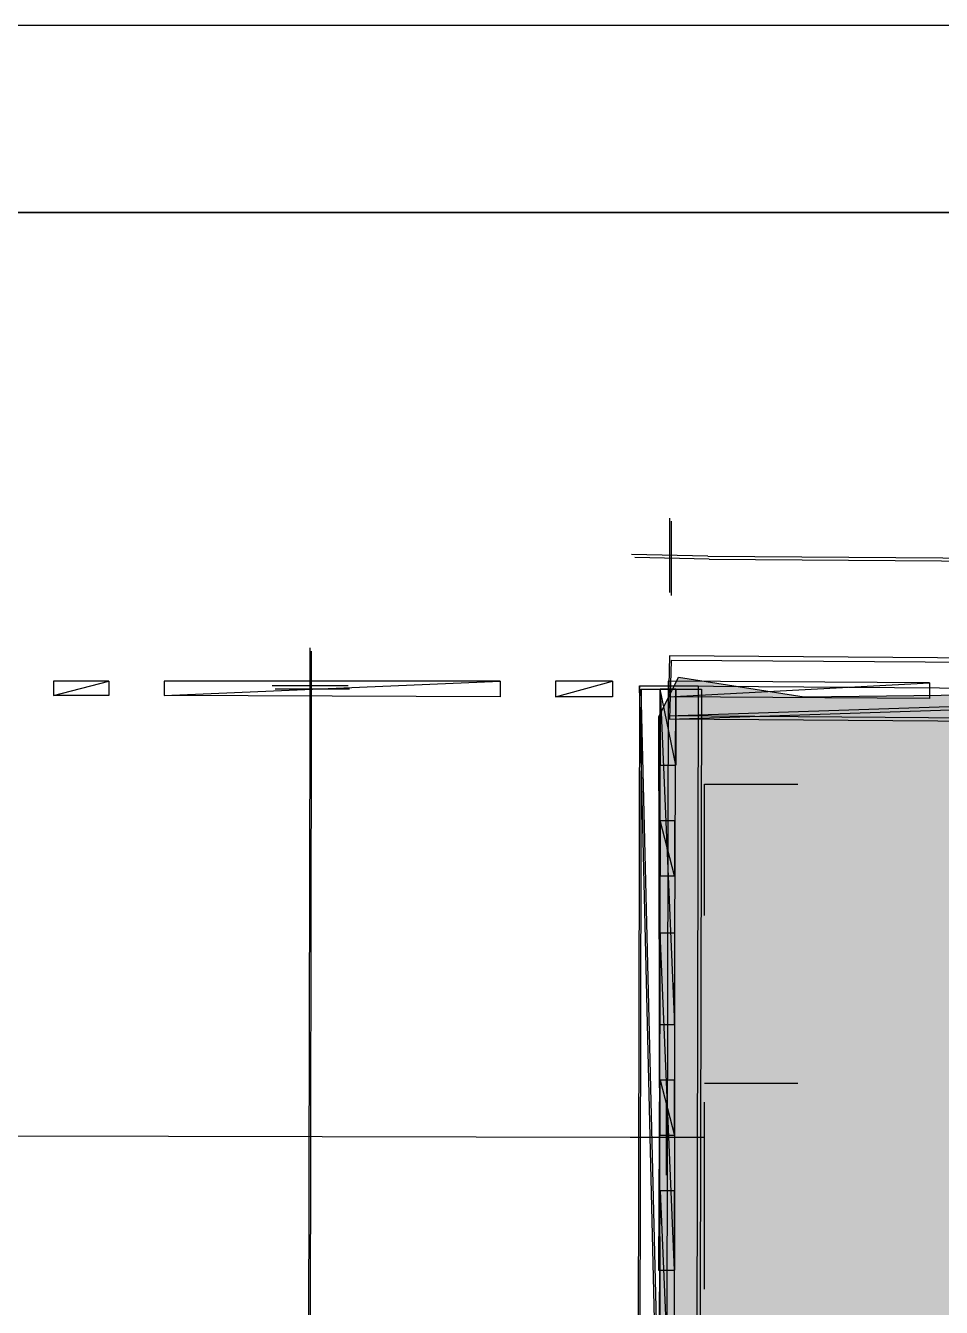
# Model space of a CAD drawing. Header units: metres. Extents: x 1 to 213, y 1 to 147.
# Drawn here: x 47.85 to 53.97, y 138.27 to 146.83 of the extents above; entities that cross this region are included whole.
import ezdxf

# ---------------------------------------------------------------- set-up
doc = ezdxf.new("R2010")
doc.units = ezdxf.units.M
doc.layers.add('00-BASE-ARQUITECTURA', color=8, linetype='Continuous')
doc.layers.add('00-BASE-MAICILLO-EXISTENTE', color=33, linetype='Continuous')

msp = doc.modelspace()

# ---------------------------------------------------------------- hatches: boundary and pattern name
at = {"layer": '00-BASE-MAICILLO-EXISTENTE'}
h = msp.add_hatch(dxfattribs=at)
h.set_pattern_fill('AR-SAND', scale=0.02)
h.paths.add_polyline_path([(52.2111, 142.4781), (53.0489, 142.3458), (60.1927, 142.434), (60.5896, 142.3017), (66.7191, 142.3899), (76.1559, 142.2576), (76.2, 140.2732), (75.9354, 139.8763), (74.2156, 138.8621), (73.4659, 139.6999), (73.1573, 139.7881), (72.6281, 139.6999), (71.217, 138.8621), (70.776, 139.5235), (70.2468, 139.8322), (69.7177, 139.6999), (68.3507, 138.8621), (67.9097, 139.5235), (67.3805, 139.8322), (66.7632, 139.6558), (65.4843, 138.8621), (65.2639, 138.9503), (64.6906, 139.7881), (64.1614, 139.7881), (63.7646, 139.5676), (62.618, 138.8621), (62.2652, 138.4211), (62.3093, 134.8933), (62.7062, 134.3201), (80.301, 134.3201), (82.109, 134.1878), (82.5059, 134.3201), (82.7704, 134.6728), (82.4618, 135.5107), (82.5941, 135.6871), (85.1517, 135.643), (86.0336, 133.4381), (86.5187, 132.7326), (87.577, 130.1749), (98.469, 106.627), (96.7052, 105.7892), (96.3083, 105.7451), (95.9555, 105.4364), (93.3097, 104.2017), (92.9128, 104.5545), (92.7805, 105.0395), (91.9427, 106.2743), (90.7079, 107.6413), (89.0322, 108.9201), (87.4888, 109.6697), (87.7093, 109.7138), (87.9739, 110.0666), (87.9739, 110.4194), (87.6211, 110.8163), (87.092, 110.8163), (86.8274, 110.5958), (86.7392, 110.1548), (86.9597, 109.7579), (86.651, 109.9343), (84.5784, 110.2871), (71.7461, 110.1989), (69.8941, 110.3753), (67.2923, 110.1548), (64.8229, 109.4052), (63.2795, 108.5232), (60.81, 106.0538), (59.7076, 103.9812), (59.2225, 102.526), (59.0021, 101.0267), (59.0021, 98.6895), (58.8698, 98.5131), (52.1229, 98.425), (51.9906, 98.7777), (51.9906, 112.6242), (52.1229, 122.3697), (52.0788, 142.2135), (52.2111, 142.4781)])

# ---------------------------------------------------------------- linework, layer by layer
at = {"layer": '00-BASE-ARQUITECTURA'}
for points in [[(1.2665, 146.8331), (1.2665, 1.2382), (208.615, 1.2382), (208.615, 146.8331)], [(207.3662, 145.5843), (2.5153, 145.5843), (2.5153, 2.4871), (207.3662, 2.4871)], [(207.3662, 145.5843), (207.3662, 2.4871), (2.5153, 2.4871), (2.5153, 145.5843)]]:
    msp.add_lwpolyline(points, close=True, dxfattribs=at)
for points in [[(52.1511, 143.5417), (52.1511, 143.0443)], [(52.1617, 143.5205), (52.1617, 143.0231)], [(52.4051, 143.2877), (51.8971, 143.2983)], [(52.4157, 143.2665), (51.9183, 143.2771)], [(52.4051, 143.2877), (79.0963, 143.0972)], [(52.4157, 143.2665), (79.1069, 143.076)], [(49.7487, 142.1764), (49.7487, 142.6738)], [(49.7593, 142.1447), (49.7593, 142.6527)], [(52.1511, 142.6209), (52.1405, 142.2188), (61.9936, 142.5468), (52.1511, 142.6209)], [(52.1617, 142.5892), (52.1511, 142.1976), (62.0042, 142.5257), (52.1617, 142.5892)], [(52.1405, 142.2188), (61.9936, 142.5468), (61.9936, 142.1447), (52.1405, 142.2188)], [(52.1511, 142.1976), (62.0042, 142.5257), (62.0042, 142.1235), (52.1511, 142.1976)], [(48.0342, 142.4516), (48.0342, 142.3563), (48.4046, 142.4516), (48.0342, 142.4516)], [(48.0342, 142.3563), (48.4046, 142.4516), (48.4046, 142.3563), (48.0342, 142.3563)], [(48.775, 142.4516), (48.775, 142.3563), (51.0187, 142.4516), (48.775, 142.4516)], [(48.775, 142.3563), (51.0187, 142.4516), (51.0187, 142.3458), (48.775, 142.3563)], [(50.0027, 142.4198), (49.4947, 142.4198)], [(50.0133, 142.3987), (49.5159, 142.3987)], [(51.3891, 142.4516), (51.3891, 142.3458), (51.7701, 142.4516), (51.3891, 142.4516)], [(51.3891, 142.3458), (51.7701, 142.4516), (51.7701, 142.3458), (51.3891, 142.3458)], [(51.9183, 127.1693), (52.3099, 127.1693), (51.95, 142.4198), (51.9183, 127.1693)], [(51.9289, 127.1481), (52.331, 127.1481), (51.9606, 142.3987), (51.9289, 127.1481)], [(52.3099, 127.1693), (51.95, 142.4198), (52.3416, 142.4198), (52.3099, 127.1693)], [(51.95, 142.4198), (52.3416, 142.4198)], [(52.331, 127.1481), (51.9606, 142.3987), (52.3628, 142.3987), (52.331, 127.1481)], [(51.9606, 142.3987), (52.3628, 142.3987)], [(52.1405, 142.4198), (52.0876, 117.1998)], [(52.1935, 142.3987), (52.0876, 142.3987), (52.1829, 140.155), (52.1935, 142.3987)], [(52.0876, 142.3987), (52.1829, 140.155), (52.0876, 140.155), (52.0876, 142.3987)], [(52.0876, 141.8907), (52.1935, 141.8907), (52.0876, 142.3987), (52.0876, 141.8907)], [(52.1935, 141.8907), (52.0876, 142.3987), (52.1935, 142.3987), (52.1935, 141.8907)], [(52.1405, 142.4516), (52.1405, 142.3458)], [(52.1405, 142.4516), (52.1405, 142.3458), (53.8868, 142.441), (52.1405, 142.4516)], [(52.1405, 142.3458), (53.8868, 142.441), (53.8868, 142.3352), (52.1405, 142.3458)], [(52.1405, 142.4198), (79.3397, 142.2188), (82.9274, 140.4302), (98.4849, 106.6164)], [(49.5476, 44.6722), (49.7487, 142.1764)], [(49.5582, 44.6511), (49.7593, 142.1447)], [(52.384, 141.7637), (53.0084, 141.7637)], [(52.384, 140.8853), (52.384, 141.7637)], [(52.0876, 141.1498), (52.1829, 141.1498), (52.0876, 141.5203), (52.0876, 141.1498)], [(52.1829, 141.1498), (52.0876, 141.5203), (52.1829, 141.5203), (52.1829, 141.1498)], [(52.077, 138.5146), (52.1829, 138.5146), (52.0876, 140.7688), (52.077, 138.5146)], [(52.1829, 138.5146), (52.0876, 140.7688), (52.1829, 140.7688), (52.1829, 138.5146)], [(52.1829, 139.7846), (52.0876, 139.7846), (52.1829, 139.4142), (52.1829, 139.7846)], [(52.0876, 139.7846), (52.1829, 139.4142), (52.0876, 139.4142), (52.0876, 139.7846)], [(52.384, 139.7634), (53.0084, 139.7634)], [(52.13, 139.1496), (52.13, 139.647)], [(52.384, 138.3876), (52.384, 139.6364)], [(2.5259, 139.5094), (51.8865, 139.4036)], [(51.8865, 139.4036), (52.384, 139.4036)], [(52.0876, 139.0438), (52.1829, 136.8001), (52.077, 136.8001), (52.0876, 139.0438)], [(52.1829, 139.0438), (52.0876, 139.0438), (52.1829, 136.8001), (52.1829, 139.0438)]]:
    msp.add_lwpolyline(points, dxfattribs=at)
at = {"layer": '00-BASE-MAICILLO-EXISTENTE'}
msp.add_lwpolyline([(51.9906, 112.6242), (52.1229, 122.3697), (52.0788, 142.2135), (52.2111, 142.4781), (52.2111, 142.4781), (53.0489, 142.3458), (60.1927, 142.434), (60.5896, 142.3017), (66.7191, 142.3899)], dxfattribs=at)

doc.saveas('drawing.dxf')
